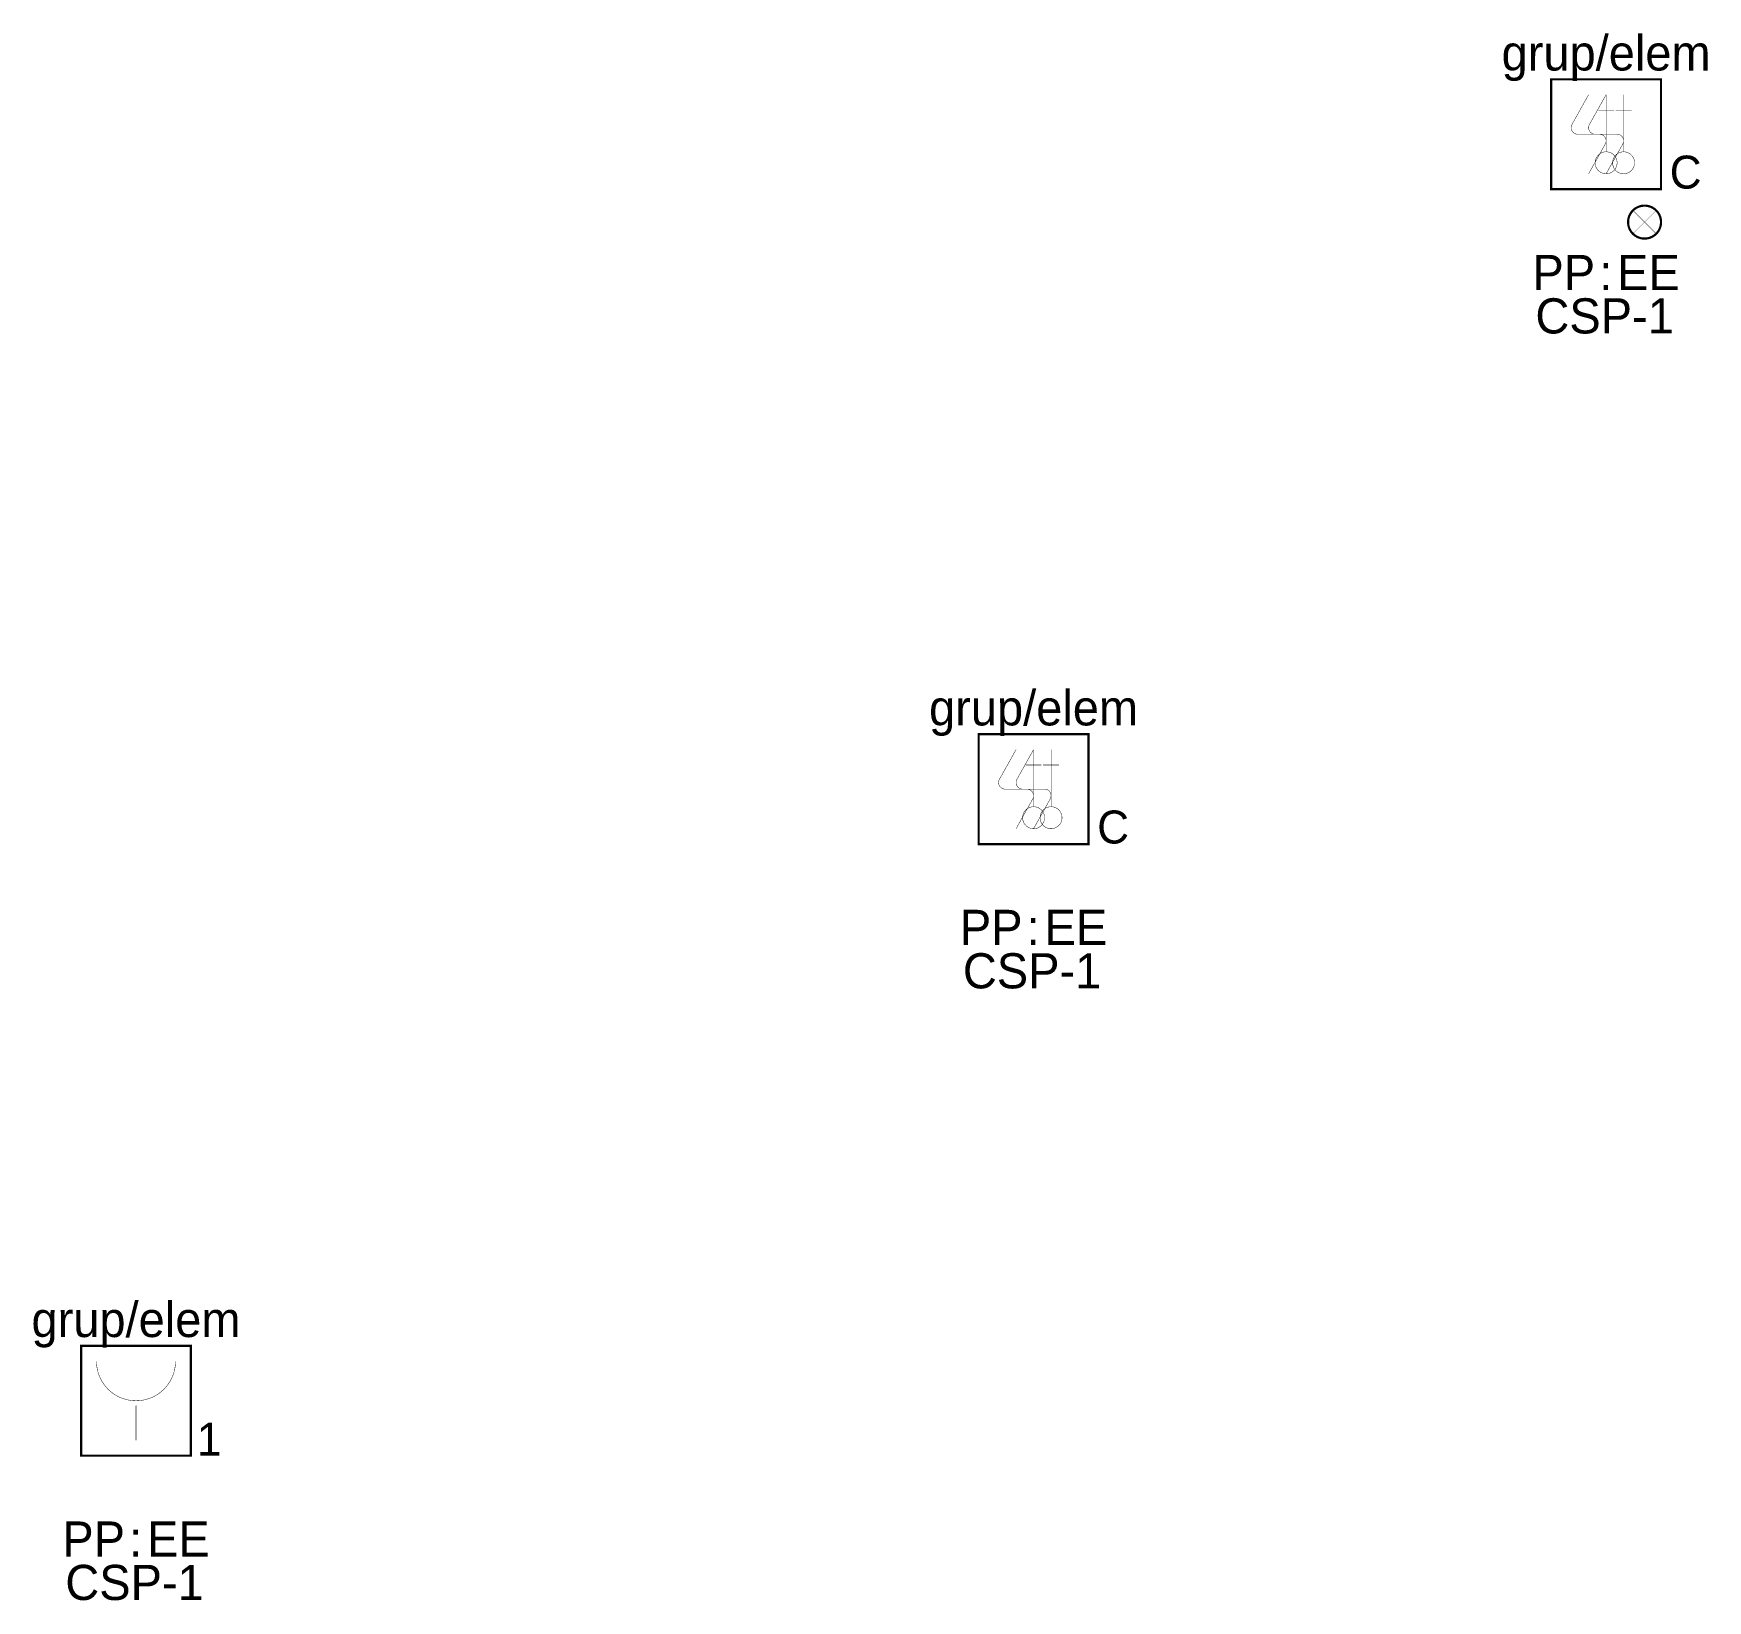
# Model space of a CAD drawing. Extents: x 3506 to 4268, y 1173 to 1887.
import ezdxf
from ezdxf.enums import TextEntityAlignment as Align

# ---------------------------------------------------------------- set-up
doc = ezdxf.new("R2010")
doc.units = 0
doc.header["$MEASUREMENT"] = 0
doc.layers.get('0').update_dxf_attribs({"linetype": 'CONTINUOUS'})
for name, color, linetype in [('LOOP_10', 7, 'CONTINUOUS'), ('SCHSEC_ADRES_ELEMENT', 1, 'CONTINUOUS'), ('SCHSEC_ADRES_GRUPY', 6, 'CONTINUOUS'), ('SCHSEC_ADRES_WEJSCIA', 4, 'CONTINUOUS'), ('SCHSEC_CENTRALA', 3, 'CONTINUOUS'), ('SCHSEC_KOMENTARZ', 8, 'CONTINUOUS'), ('SCHSEC_OPISY', 9, 'CONTINUOUS')]:
    doc.layers.add(name, color=color, linetype=linetype)

# ---------------------------------------------------------------- blocks, each defined once
blk = doc.blocks.new('*U127')
at = {"layer": 'SCHSEC_ADRES_ELEMENT'}
blk.add_text(':', height=16, dxfattribs=at).set_placement((-3.14, -70.93))
blk = doc.blocks.new('*U128')
blk.add_text('1', height=15).set_placement((27.72, -25))
blk = doc.blocks.new('*U126')
at = {"const_width": 1}
blk.add_lwpolyline([(-25, -25), (-25, 25), (25, 25), (25, -25)], close=True, dxfattribs=at)
at = {"const_width": 0.2}
blk.add_lwpolyline([(-18, 18), (-18, 18, 0.414214), (0, 0), (0, 0), (0, -18), (0, 0), (0, 0, 0.414214), (18, 18), (18, 18)], format="xyb", dxfattribs=at)
for name in ['*U128', '*U127']:
    blk.add_blockref(name, (0, 0))
at = {"layer": 'SCHSEC_ADRES_ELEMENT', "flags": 8}
blk.add_attdef('PETLA', text='', height=16, dxfattribs=at).set_placement((-5, -62.93), align=Align.MIDDLE_RIGHT)
blk.add_attdef('ELEM', text='', height=16, dxfattribs=at).set_placement((5, -62.93), align=Align.MIDDLE_LEFT)
at = {"layer": 'SCHSEC_ADRES_GRUPY', "flags": 8}
blk.add_attdef('ADRES', text='', height=16, dxfattribs=at).set_placement((0, 29), align=Align.CENTER)
at = {"layer": 'SCHSEC_ADRES_WEJSCIA', "flags": 8}
blk.add_attdef('WEJ_1', text='', height=16, dxfattribs=at).set_placement((0, 29), align=Align.CENTER)
at = {"layer": 'SCHSEC_CENTRALA', "flags": 8}
blk.add_attdef('CSP', text='', height=16, dxfattribs=at).set_placement((-0.68, -90.68), align=Align.CENTER)
at = {"layer": 'SCHSEC_KOMENTARZ', "flags": 8}
blk.add_attdef('KOMENT', text='', height=10, dxfattribs=at).set_placement((30, 0), align=Align.MIDDLE_LEFT)
at = {"layer": 'SCHSEC_OPISY', "flags": 8}
for tag, p in [('OP_1', (-29, 17)), ('OP_2', (-29, 0)), ('OP_3', (-29, -17))]:
    blk.add_attdef(tag, text='', height=16, dxfattribs=at).set_placement(p, align=Align.MIDDLE_RIGHT)
blk = doc.blocks.new('*U133')
at = {"layer": 'SCHSEC_ADRES_ELEMENT'}
blk.add_text(':', height=16, dxfattribs=at).set_placement((-3.14, -70.93))
blk = doc.blocks.new('*U134')
blk.add_text('C', height=15).set_placement((28.96, -24.74))
blk = doc.blocks.new('*U132')
at = {"const_width": 1}
blk.add_lwpolyline([(-25, -25), (-25, 25), (25, 25), (25, -25)], close=True, dxfattribs=at)
at = {"const_width": 0.2}
for points in [[(-7.96, 18), (-15.54, 4.47, 0.572988), (-12.92, 0), (-3, 0, -0.572988), (-0.38, -4.47), (-7.96, -18)], [(0, 18), (-7.58, 4.47, 0.572988), (-4.96, 0), (4.96, 0, -0.572988), (7.58, -4.47), (0, -18)]]:
    blk.add_lwpolyline(points, format="xyb", dxfattribs=at)
for points in [[(0, -8), (0, 18), (0, 11), (-3.6, 11), (3.6, 11)], [(7.96, -8), (7.96, 18), (7.96, 11), (4.36, 11), (11.56, 11)]]:
    blk.add_lwpolyline(points, dxfattribs=at)
for points in [[(-5, -13), (-5, -13, -0.414214), (0, -8), (0, -8, -0.414214), (5, -13), (5, -13, -0.414214), (0, -18), (0, -18, -0.414214)], [(2.96, -13), (2.96, -13, -0.414214), (7.96, -8), (7.96, -8, -0.414214), (12.96, -13), (12.96, -13, -0.414214), (7.96, -18), (7.96, -18, -0.414214)]]:
    blk.add_lwpolyline(points, format="xyb", close=True, dxfattribs=at)
for name in ['*U134', '*U133']:
    blk.add_blockref(name, (0, 0))
at = {"layer": 'SCHSEC_ADRES_ELEMENT', "flags": 8}
blk.add_attdef('PETLA', text='', height=16, dxfattribs=at).set_placement((-5, -62.93), align=Align.MIDDLE_RIGHT)
blk.add_attdef('ELEM', text='', height=16, dxfattribs=at).set_placement((5, -62.93), align=Align.MIDDLE_LEFT)
at = {"layer": 'SCHSEC_ADRES_GRUPY', "flags": 8}
blk.add_attdef('ADRES', text='', height=16, dxfattribs=at).set_placement((0, 29), align=Align.CENTER)
at = {"layer": 'SCHSEC_CENTRALA', "flags": 8}
blk.add_attdef('CSP', text='', height=16, dxfattribs=at).set_placement((-0.68, -90.68), align=Align.CENTER)
at = {"layer": 'SCHSEC_KOMENTARZ', "flags": 8}
blk.add_attdef('KOMENT', text='', height=10, dxfattribs=at).set_placement((30, 0), align=Align.MIDDLE_LEFT)
at = {"layer": 'SCHSEC_OPISY', "flags": 8}
for tag, p in [('OP_1', (-29, 17)), ('OP_2', (-29, 0)), ('OP_3', (-29, -17))]:
    blk.add_attdef(tag, text='', height=16, dxfattribs=at).set_placement(p, align=Align.MIDDLE_RIGHT)
blk = doc.blocks.new('*U112')
at = {"layer": 'SCHSEC_ADRES_ELEMENT'}
blk.add_text(':', height=16, dxfattribs=at).set_placement((-3.14, -70.93))
blk = doc.blocks.new('*U113')
blk.add_text('C', height=15).set_placement((28.96, -24.74))
blk = doc.blocks.new('*U111')
at = {"const_width": 1}
blk.add_lwpolyline([(-25, -25), (-25, 25), (25, 25), (25, -25)], close=True, dxfattribs=at)
at = {"const_width": 0.2}
for points in [[(-7.96, 18), (-15.54, 4.47, 0.572988), (-12.92, 0), (-3, 0, -0.572988), (-0.38, -4.47), (-7.96, -18)], [(0, 18), (-7.58, 4.47, 0.572988), (-4.96, 0), (4.96, 0, -0.572988), (7.58, -4.47), (0, -18)]]:
    blk.add_lwpolyline(points, format="xyb", dxfattribs=at)
for points in [[(0, -8), (0, 18), (0, 11), (-3.6, 11), (3.6, 11)], [(7.96, -8), (7.96, 18), (7.96, 11), (4.36, 11), (11.56, 11)], [(12.2, -45.3), (22.8, -34.7), (17.5, -40), (12.2, -34.7), (22.8, -45.3)]]:
    blk.add_lwpolyline(points, dxfattribs=at)
for points, const_width in [([(-5, -13), (-5, -13, -0.414214), (0, -8), (0, -8, -0.414214), (5, -13), (5, -13, -0.414214), (0, -18), (0, -18, -0.414214)], 0.2), ([(2.96, -13), (2.96, -13, -0.414214), (7.96, -8), (7.96, -8, -0.414214), (12.96, -13), (12.96, -13, -0.414214), (7.96, -18), (7.96, -18, -0.414214)], 0.2), ([(17.5, -32.5), (17.5, -32.5, -0.414214), (25, -40), (25, -40, -0.414214), (17.5, -47.5), (17.5, -47.5, -0.414214), (10, -40), (10, -40, -0.414214)], 1)]:
    blk.add_lwpolyline(points, format="xyb", close=True, dxfattribs=dict(const_width=const_width))
for name in ['*U113', '*U112']:
    blk.add_blockref(name, (0, 0))
at = {"layer": 'SCHSEC_ADRES_ELEMENT', "flags": 8}
blk.add_attdef('PETLA', text='', height=16, dxfattribs=at).set_placement((-5, -62.93), align=Align.MIDDLE_RIGHT)
blk.add_attdef('ELEM', text='', height=16, dxfattribs=at).set_placement((5, -62.93), align=Align.MIDDLE_LEFT)
at = {"layer": 'SCHSEC_ADRES_GRUPY', "flags": 8}
blk.add_attdef('ADRES', text='', height=16, dxfattribs=at).set_placement((0, 29), align=Align.CENTER)
at = {"layer": 'SCHSEC_CENTRALA', "flags": 8}
blk.add_attdef('CSP', text='', height=16, dxfattribs=at).set_placement((-0.68, -90.68), align=Align.CENTER)
at = {"layer": 'SCHSEC_KOMENTARZ', "flags": 8}
blk.add_attdef('KOMENT', text='', height=10, dxfattribs=at).set_placement((30, 0), align=Align.MIDDLE_LEFT)
at = {"layer": 'SCHSEC_OPISY', "flags": 8}
for tag, p in [('OP_1', (-29, 17)), ('OP_2', (-29, 0)), ('OP_3', (-29, -17))]:
    blk.add_attdef(tag, text='', height=16, dxfattribs=at).set_placement(p, align=Align.MIDDLE_RIGHT)

msp = doc.modelspace()

# ---------------------------------------------------------------- block references
at = {"layer": 'LOOP_10'}
ref = msp.add_blockref('*U111', (4222.28, 1840.82), dxfattribs=at)
ref.add_attrib('PETLA', 'PP', dxfattribs={"layer": 'SCHSEC_ADRES_ELEMENT', "height": 16}).set_placement((4217.28, 1777.89), align=Align.MIDDLE_RIGHT)
ref.add_attrib('ELEM', 'EE', dxfattribs={"layer": 'SCHSEC_ADRES_ELEMENT', "height": 16}).set_placement((4227.28, 1777.89), align=Align.MIDDLE_LEFT)
ref.add_attrib('ADRES', 'grup/elem', dxfattribs={"layer": 'SCHSEC_ADRES_GRUPY', "height": 16}).set_placement((4222.28, 1869.82), align=Align.CENTER)
ref.add_attrib('CSP', 'CSP-1', dxfattribs={"layer": 'SCHSEC_CENTRALA', "height": 16}).set_placement((4221.6, 1750.14), align=Align.CENTER)
ref = msp.add_blockref('*U132', (3961.65, 1542.75), dxfattribs=at)
ref.add_attrib('PETLA', 'PP', dxfattribs={"layer": 'SCHSEC_ADRES_ELEMENT', "height": 16}).set_placement((3956.65, 1479.83), align=Align.MIDDLE_RIGHT)
ref.add_attrib('ELEM', 'EE', dxfattribs={"layer": 'SCHSEC_ADRES_ELEMENT', "height": 16}).set_placement((3966.65, 1479.83), align=Align.MIDDLE_LEFT)
ref.add_attrib('ADRES', 'grup/elem', dxfattribs={"layer": 'SCHSEC_ADRES_GRUPY', "height": 16}).set_placement((3961.65, 1571.75), align=Align.CENTER)
ref.add_attrib('CSP', 'CSP-1', dxfattribs={"layer": 'SCHSEC_CENTRALA', "height": 16}).set_placement((3960.97, 1452.07), align=Align.CENTER)
ref = msp.add_blockref('*U126', (3553.06, 1264.38), dxfattribs=at)
ref.add_attrib('PETLA', 'PP', dxfattribs={"layer": 'SCHSEC_ADRES_ELEMENT', "height": 16}).set_placement((3548.06, 1201.45), align=Align.MIDDLE_RIGHT)
ref.add_attrib('ELEM', 'EE', dxfattribs={"layer": 'SCHSEC_ADRES_ELEMENT', "height": 16}).set_placement((3558.06, 1201.45), align=Align.MIDDLE_LEFT)
ref.add_attrib('ADRES', 'grup/elem', dxfattribs={"layer": 'SCHSEC_ADRES_GRUPY', "height": 16}).set_placement((3553.06, 1293.38), align=Align.CENTER)
ref.add_attrib('CSP', 'CSP-1', dxfattribs={"layer": 'SCHSEC_CENTRALA', "height": 16}).set_placement((3552.39, 1173.7), align=Align.CENTER)

doc.saveas('drawing.dxf')
